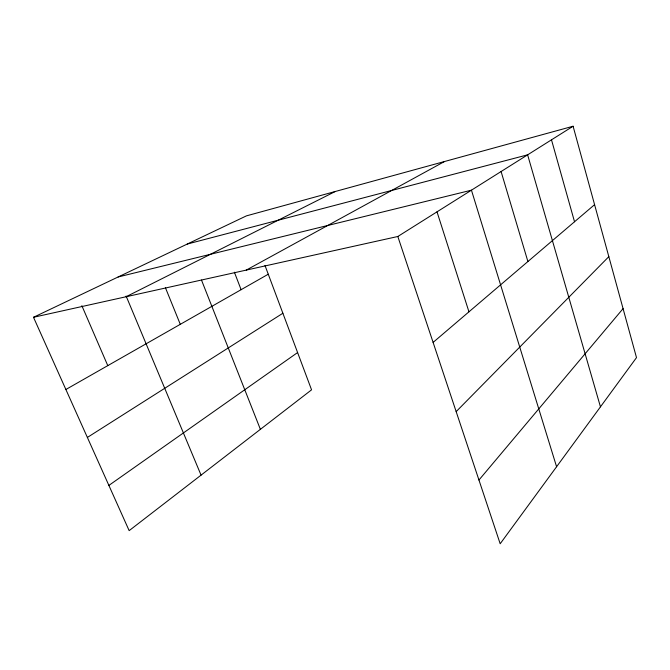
<?xml version="1.0" encoding="UTF-8"?>
<svg xmlns="http://www.w3.org/2000/svg" width="670" height="670" viewBox="0 0 670 670"><rect width="100%" height="100%" fill="white"/><g stroke="black" fill="none" stroke-linecap="round" stroke-linejoin="round"><path stroke-width="1" d="M478.95 480.03L623.075 308.635M456.161 411.623L608.829 256.652M433.105 342.404L594.583 204.652M108.883 485.407L297.597 352.554M87.376 437.443L282.882 313.25M397.821 236.493L573.093 126.236L636.5 357.621L500.18 543.764L397.821 236.493L33.5 317.279L129.159 530.64L311.558 389.84L264.985 265.462M65.878 389.496L268.268 274.214M246.267 270.094L444.545 161.504M126.061 296.751L335.318 191.478M33.5 317.279L246.418 215.874L573.093 126.236M187.282 244.039L527.625 154.837L600.454 406.841M118.138 276.97L471.445 190.18L556.586 466.747M81.857 305.713L107.778 365.627M126.127 296.065L201.059 475.139M165.44 287.748L180.289 324.33M201.494 280.06L260.387 429.344M234.383 272.196L241.108 289.691M437.007 211.837L468.958 311.818M501.093 171.528L527.901 261.534M551.494 139.821L574.525 221.753"/></g></svg>
